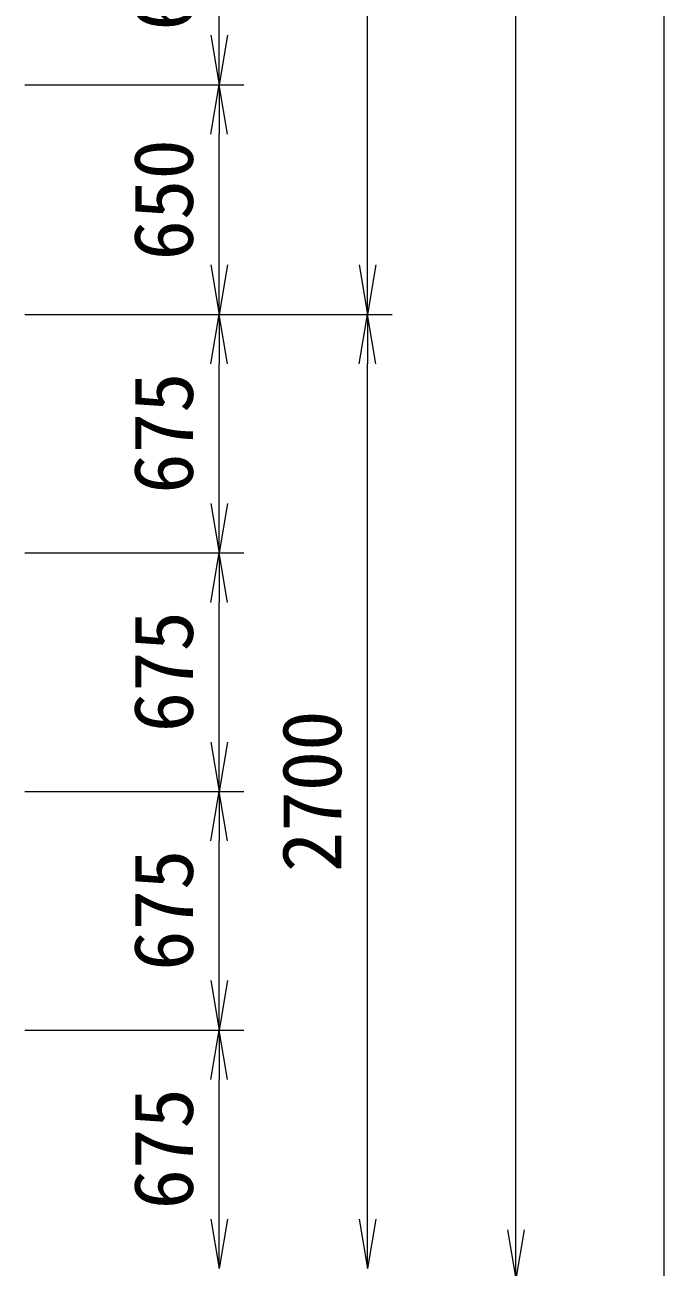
# Model space of a CAD drawing. Units: millimetres, scale not verified. Extents: x -14700 to 14700, y -10395 to 10395.
# Drawn here: x -6144 to -4334, y -4577 to -1062 of the extents above; entities that cross this region are included whole.
import ezdxf
from ezdxf.enums import TextEntityAlignment as Align

# ---------------------------------------------------------------- set-up
doc = ezdxf.new("R2010")
doc.units = ezdxf.units.MM
doc.header["$LTSCALE"] = 70
doc.layers.add('0-8_D-STR-DIM', color=7, linetype='Continuous', lineweight=9)
doc.layers.add('0-9_0', color=7, linetype='Continuous', lineweight=9)
doc.styles.add('ＭＳ ゴシック', font='')
doc.styles.get('ＭＳ ゴシック').set_extended_font_data('MS Gothic')

# ---------------------------------------------------------------- blocks, each defined once
blk = doc.blocks.new('_Open')
at = {"layer": '0-9_0'}
blk.add_line((-70, 11.67), (0, 0), dxfattribs=at)
blk.add_lwpolyline([(-70, -11.67), (0, 0), (-70, 0)], dxfattribs=at)

msp = doc.modelspace()

# ---------------------------------------------------------------- linework, layer by layer
at = {"layer": '0-8_D-STR-DIM'}
for p, q in [((-4754.16, -4471.3), (-4754.16, 4278.7)), ((-4334.16, -5471.3), (-4334.16, 4278.7)), ((-5174.16, -1741.3), (-5174.16, 578.7)), ((-5594.16, -1091.3), (-5594.16, -721.3)), ((-6144.16, -1231.3), (-5524.16, -1231.3)), ((-6144.16, -1231.3), (-5524.16, -1231.3)), ((-5594.16, -1741.3), (-5594.16, -1371.3)), ((-6144.16, -1881.3), (-5524.16, -1881.3)), ((-6144.16, -1881.3), (-5104.16, -1881.3)), ((-6144.16, -1881.3), (-5524.16, -1881.3)), ((-6144.16, -1881.3), (-5104.16, -1881.3)), ((-5594.16, -2416.3), (-5594.16, -2021.3)), ((-5174.16, -4441.3), (-5174.16, -2021.3)), ((-6144.16, -2556.3), (-5524.16, -2556.3)), ((-6144.16, -2556.3), (-5524.16, -2556.3)), ((-5594.16, -3091.3), (-5594.16, -2696.3)), ((-6144.16, -3231.3), (-5524.16, -3231.3)), ((-6144.16, -3231.3), (-5524.16, -3231.3)), ((-5594.16, -3766.3), (-5594.16, -3371.3)), ((-6144.16, -3906.3), (-5524.16, -3906.3)), ((-6144.16, -3906.3), (-5524.16, -3906.3)), ((-5594.16, -4441.3), (-5594.16, -4046.3)), ((-5174.16, -4441.3), (-5174.16, -4301.3))]:
    msp.add_line(p, q, dxfattribs=at)

# ---------------------------------------------------------------- block references
at = {"layer": '0-8_D-STR-DIM', "xscale": 2, "yscale": 2}
for p, rotation in [((-5594.16, -1231.3), 270), ((-5594.16, -1231.3), 90), ((-5594.16, -1881.3), 270), ((-5174.16, -1881.3), 270), ((-5594.16, -1881.3), 90), ((-5174.16, -1881.3), 90), ((-5594.16, -2556.3), 270), ((-5594.16, -2556.3), 90), ((-5594.16, -3231.3), 270), ((-5594.16, -3231.3), 90), ((-5594.16, -3906.3), 270), ((-5594.16, -3906.3), 90), ((-5594.16, -4581.3), 270), ((-5174.16, -4581.3), 270), ((-5174.16, -4581.3), 270), ((-4754.16, -4611.3), 270)]:
    msp.add_blockref('_Open', p, dxfattribs=dict(at, rotation=rotation))

# ---------------------------------------------------------------- texts
at = {"layer": '0-8_D-STR-DIM', "style": 'ＭＳ ゴシック'}
for s, p in [('650', (-5617.77, -1078.67)), ('650', (-5617.77, -1728.67)), ('675', (-5617.77, -2388.9)), ('675', (-5617.77, -3063.9)), ('2700', (-5197.77, -3459.67)), ('675', (-5617.77, -3738.9)), ('675', (-5617.77, -4413.9))]:
    msp.add_text(s, height=168.3, rotation=90, dxfattribs=at).set_placement(p, align=Align.BOTTOM_LEFT)

doc.saveas('drawing.dxf')
